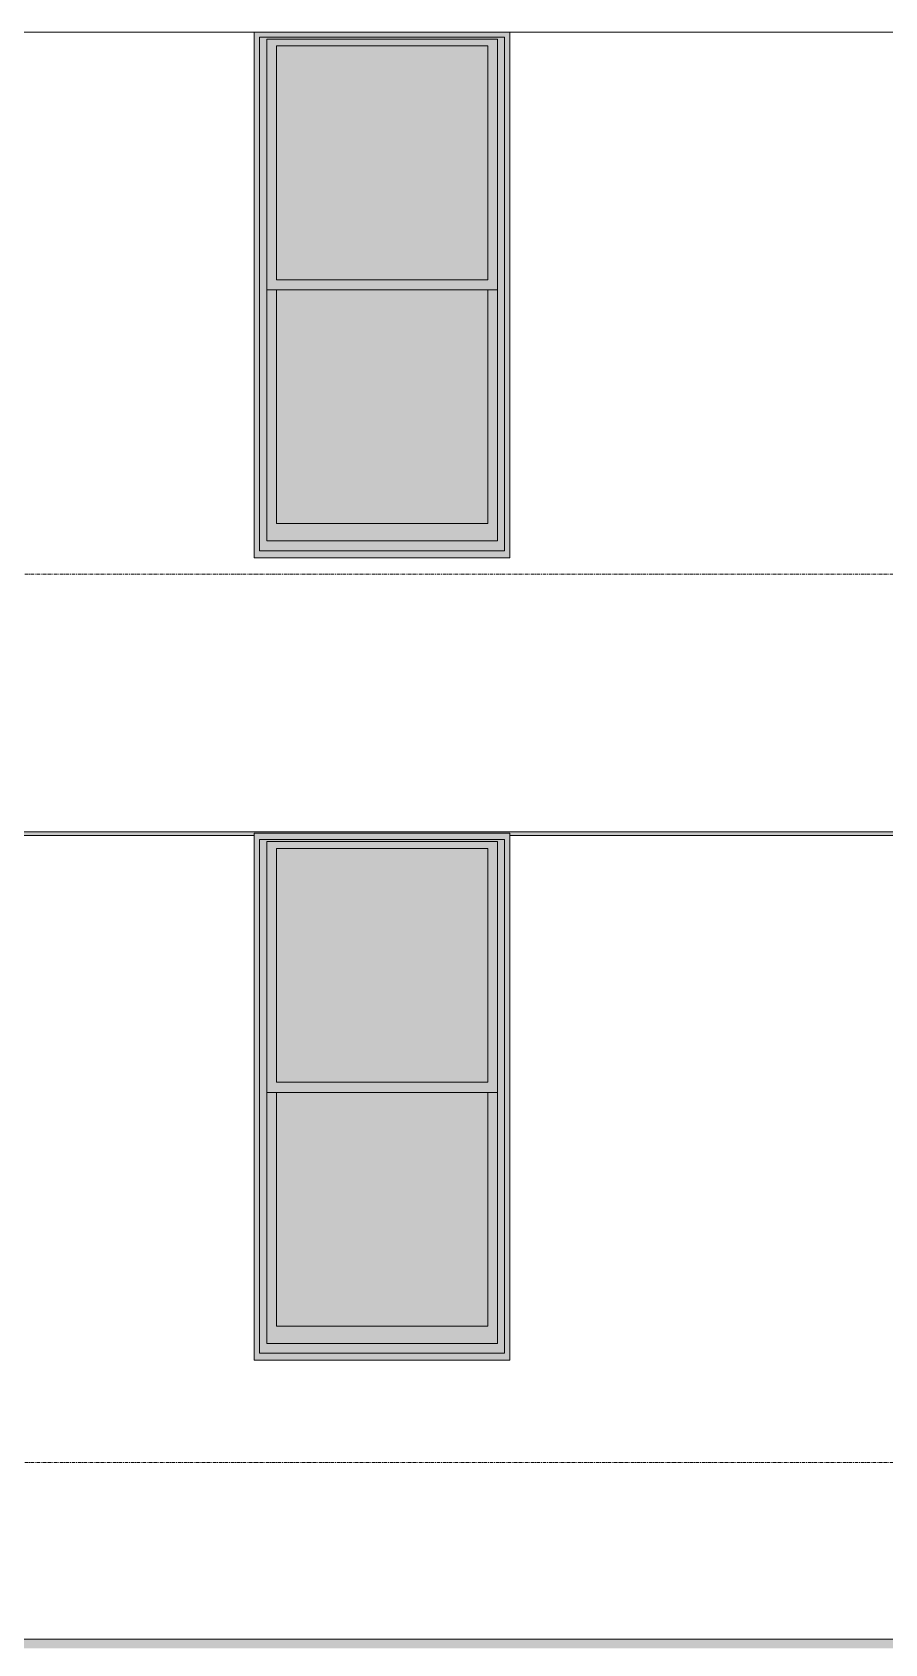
# Model space of a CAD drawing. Header units: inches. Extents: x -4178 to 1394, y -264 to 627.
# Drawn here: x -3438.7 to -3312, y 109.1 to 348.5 of the extents above; entities that cross this region are included whole.
import ezdxf

# ---------------------------------------------------------------- set-up
doc = ezdxf.new("R2010")
doc.units = ezdxf.units.IN
doc.header["$MEASUREMENT"] = 0
doc.linetypes.add('Grid Line 1_2_', pattern=[0.875, 0.5, -0.125, 0.125, -0.125])
for name, color, linetype, lineweight in [('0-1', 7, 'Continuous', 5), ('A-CLNG-1', 13, 'Continuous', 5), ('A-FLOR-LEVL-1', 51, 'Grid Line 1_2_', 9), ('A-GLAZ-1', 151, 'Continuous', 9), ('A-WALL-3', 113, 'Continuous', 9)]:
    doc.layers.add(name, color=color, linetype=linetype, lineweight=lineweight)

# ---------------------------------------------------------------- blocks, each defined once
blk = doc.blocks.new('CTR - 1st Phase -Stairs _ Elevators_rvt-1-BUILDING ELEVATION - WEST')
at = {"layer": 'A-FLOR-LEVL-1'}
for p, q in [((-4168.71, 268), (-1830.2, 268)), ((-4168.71, 136), (-1830.2, 136))]:
    blk.add_line(p, q, dxfattribs=at)
blk = doc.blocks.new('Basic Wall _ EXT - FIBER CEMENT - LARGE - ___-2505169-BUILDING ELEVATION - WEST')
at = {"layer": 'A-WALL-3'}
h = blk.add_hatch(color=256, dxfattribs=at)
h.paths.add_polyline_path([(-2637, 229.15), (-2636.92, 229.15), (-2636.95, 229.73), (-3180.87, 229.72), (-3180.87, 229.15), (-3060.14, 229.15), (-3060.14, 229.5), (-3022.11, 229.5), (-3022.11, 229.15), (-3021.74, 229.15), (-3021.74, 229.5), (-2983.71, 229.5), (-2983.71, 229.15), (-2906.54, 229.15), (-2906.54, 229.5), (-2868.51, 229.5), (-2868.51, 229.15), (-2752.94, 229.15), (-2752.94, 229.5), (-2714.91, 229.5), (-2714.91, 229.15), (-2714.54, 229.15), (-2714.54, 229.5), (-2676.51, 229.5), (-2676.51, 229.15), (-2637.21, 229.15)], flags=0)
h.paths.add_polyline_path([(-3860.05, 229.15), (-3828.14, 229.15), (-3828.14, 229.5), (-3790.11, 229.5), (-3790.11, 229.15), (-3674.54, 229.15), (-3674.54, 229.5), (-3636.51, 229.5), (-3636.51, 229.15), (-3597.74, 229.15), (-3597.74, 229.5), (-3559.71, 229.5), (-3559.71, 229.15), (-3405.74, 229.15), (-3405.74, 229.5), (-3367.71, 229.5), (-3367.71, 229.15), (-3290.54, 229.15), (-3290.54, 229.5), (-3285.36, 229.5), (-3285.36, 229.73), (-3861.05, 229.73), (-3861.05, 229.15), (-3860.06, 229.15)], flags=0)
h.paths.add_polyline_path([(-3252.51, 229.15), (-3181.87, 229.15), (-3181.87, 229.73), (-3284.36, 229.73), (-3284.35, 229.5), (-3252.51, 229.5)], flags=0)
for p, q in [((-3285.36, 229.73), (-3861.05, 229.73)), ((-3559.72, 229.15), (-3405.73, 229.15)), ((-3367.72, 229.15), (-3290.53, 229.15))]:
    blk.add_line(p, q, dxfattribs=at)
blk = doc.blocks.new('Basic Wall _ EXT - FIBER CEMENT - LARGE - ___-2162463-BUILDING ELEVATION - WEST')
at = {"layer": 'A-WALL-3'}
blk.add_line((-3602.69, 348.51), (-3054.39, 348.51), dxfattribs=at)
blk = doc.blocks.new('Window-Double_Hung-Andersen-400_Series-Tilt_Wash - 3nd Floor-V4-BUILDING ELEVATION - WEST')
at = {"layer": 'A-GLAZ-1'}
h = blk.add_hatch(color=256, dxfattribs=at)
h.paths.add_polyline_path([(-3403.86, 270.44), (-3367.71, 270.44), (-3367.72, 348.51), (-3405.74, 348.51), (-3405.74, 270.44), (-3405.05, 270.44)], flags=0)
h.paths.add_polyline_path([(-3369.59, 272.94), (-3403.86, 272.94), (-3403.86, 347.5), (-3369.59, 347.5), (-3369.59, 273.44)], flags=0)
h = blk.add_hatch(color=256, dxfattribs=at)
h.paths.add_polyline_path([(-3369.59, 310.25), (-3369.59, 347.5), (-3403.86, 347.49), (-3403.86, 310.25), (-3371.02, 310.25)], flags=0)
h.paths.add_polyline_path([(-3402.42, 311.75), (-3402.42, 346.5), (-3371.02, 346.5), (-3371.02, 311.75), (-3401.66, 311.75)], flags=0)
for points in [[(-3401.66, 311.75), (-3371.02, 311.75), (-3371.02, 346.5), (-3402.42, 346.5), (-3402.42, 311.75)], [(-3369.59, 272.94), (-3369.59, 310.25), (-3371.02, 310.25), (-3371.02, 275.5), (-3402.42, 275.5), (-3402.42, 310.25), (-3403.86, 310.25), (-3403.86, 272.94), (-3371.02, 272.94)], [(-3371.02, 275.5), (-3371.02, 310.25), (-3402.42, 310.25), (-3402.42, 275.5), (-3384.9, 275.5)]]:
    blk.add_hatch(color=256, dxfattribs=at).paths.add_polyline_path(points, flags=0)
for p, q in [((-3405.74, 348.52), (-3405.74, 270.44)), ((-3405.74, 270.44), (-3405.74, 348.52)), ((-3404.92, 347.81), (-3404.92, 271.47)), ((-3404.92, 347.81), (-3368.52, 347.81)), ((-3403.86, 272.94), (-3403.86, 347.5)), ((-3403.86, 347.5), (-3369.59, 347.5)), ((-3369.59, 347.5), (-3369.59, 272.94)), ((-3368.52, 347.81), (-3368.52, 271.47)), ((-3367.71, 270.44), (-3367.71, 348.52)), ((-3367.71, 270.44), (-3367.71, 348.52)), ((-3402.42, 311.75), (-3402.42, 346.5)), ((-3402.42, 346.5), (-3371.02, 346.5)), ((-3371.02, 346.5), (-3371.02, 311.75)), ((-3371.02, 311.75), (-3402.42, 311.75)), ((-3403.86, 310.25), (-3369.59, 310.25)), ((-3402.42, 275.5), (-3402.42, 310.25)), ((-3371.02, 310.25), (-3371.02, 275.5)), ((-3371.02, 275.5), (-3402.42, 275.5)), ((-3368.52, 271.47), (-3404.92, 271.47)), ((-3369.59, 272.94), (-3403.86, 272.94)), ((-3405.74, 270.44), (-3367.71, 270.44)), ((-3405.74, 270.44), (-3367.71, 270.44))]:
    blk.add_line(p, q, dxfattribs=at)
blk = doc.blocks.new('Window-Double_Hung-Andersen-400_Series-Tilt_Wash - 2nd Floor-2637013-BUILDING ELEVATION - WEST')
at = {"layer": 'A-GLAZ-1'}
h = blk.add_hatch(color=256, dxfattribs=at)
h.paths.add_polyline_path([(-2443.49, 151.19), (-2407.34, 151.19), (-2407.34, 229.5), (-2445.36, 229.5), (-2445.36, 151.19), (-2444.55, 151.19)], flags=0)
h.paths.add_polyline_path([(-2436.03, 153.69), (-2443.49, 153.69), (-2443.49, 228.25), (-2409.21, 228.25), (-2409.21, 153.69), (-2429.67, 153.69)], flags=0)
h = blk.add_hatch(color=256, dxfattribs=at)
h.paths.add_polyline_path([(-2443.49, 191), (-2409.21, 191.02), (-2409.21, 228.25), (-2443.49, 228.24), (-2443.49, 191.19)], flags=0)
h.paths.add_polyline_path([(-2429.67, 192.5), (-2442.05, 192.5), (-2442.05, 227.25), (-2410.65, 227.25), (-2410.65, 192.5)], flags=0)
for points in [[(-2410.65, 192.5), (-2410.65, 227.25), (-2442.05, 227.25), (-2442.05, 192.5), (-2429.67, 192.5)], [(-2429.67, 153.69), (-2409.21, 153.69), (-2409.21, 191), (-2410.65, 191), (-2410.65, 156.25), (-2442.05, 156.25), (-2442.05, 191), (-2443.49, 191), (-2443.49, 153.69), (-2436.03, 153.69)], [(-2412.91, 156.25), (-2410.65, 156.25), (-2410.65, 191), (-2442.05, 191), (-2442.05, 156.25), (-2429.67, 156.25)]]:
    blk.add_hatch(color=256, dxfattribs=at).paths.add_polyline_path(points, flags=0)
for p, q in [((-2407.34, 229.5), (-2445.36, 229.5)), ((-2445.36, 229.5), (-2445.36, 151.19)), ((-2445.36, 151.19), (-2445.36, 229.5)), ((-2407.34, 229.5), (-2445.36, 229.5)), ((-2444.55, 228.56), (-2444.55, 152.22)), ((-2444.55, 228.56), (-2408.15, 228.56)), ((-2443.49, 153.69), (-2443.49, 228.25)), ((-2443.49, 228.25), (-2409.21, 228.25)), ((-2409.21, 228.25), (-2409.21, 153.69)), ((-2408.15, 228.56), (-2408.15, 152.22)), ((-2407.34, 151.19), (-2407.34, 229.5)), ((-2407.34, 151.19), (-2407.34, 229.5)), ((-2442.05, 192.5), (-2442.05, 227.25)), ((-2442.05, 227.25), (-2410.65, 227.25)), ((-2410.65, 227.25), (-2410.65, 192.5)), ((-2410.65, 192.5), (-2442.05, 192.5)), ((-2443.49, 191), (-2409.21, 191)), ((-2442.05, 156.25), (-2442.05, 191)), ((-2410.65, 191), (-2410.65, 156.25)), ((-2410.65, 156.25), (-2442.05, 156.25)), ((-2409.21, 153.69), (-2443.49, 153.69)), ((-2445.36, 151.19), (-2407.34, 151.19)), ((-2445.36, 151.19), (-2407.34, 151.19)), ((-2408.15, 152.22), (-2444.55, 152.22))]:
    blk.add_line(p, q, dxfattribs=at)

msp = doc.modelspace()

# ---------------------------------------------------------------- hatches: boundary and pattern name
at = {"layer": 'A-CLNG-1'}
msp.add_hatch(color=256, dxfattribs=at).paths.add_polyline_path([(-2645.549, 108.375), (-2637.674, 108.375), (-2637.674, 109.75), (-3860.474, 109.75), (-3860.474, 108.375), (-2654.177, 108.375)], flags=0)

# ---------------------------------------------------------------- linework, layer by layer
at = {"layer": 'A-WALL-3'}
msp.add_line((-3482.912, 109.75), (-3175.335, 109.75), dxfattribs=at)

# ---------------------------------------------------------------- block references
at = {"layer": '0-1'}
msp.add_blockref('CTR - 1st Phase -Stairs _ Elevators_rvt-1-BUILDING ELEVATION - WEST', (0, 0), dxfattribs=at)
at = {"layer": 'A-GLAZ-1'}
for name, p in [('Window-Double_Hung-Andersen-400_Series-Tilt_Wash - 3nd Floor-V4-BUILDING ELEVATION - WEST', (0, 0)), ('Window-Double_Hung-Andersen-400_Series-Tilt_Wash - 2nd Floor-2637013-BUILDING ELEVATION - WEST', (-960.375, 0))]:
    msp.add_blockref(name, p, dxfattribs=at)
at = {"layer": 'A-WALL-3'}
for name in ['Basic Wall _ EXT - FIBER CEMENT - LARGE - ___-2162463-BUILDING ELEVATION - WEST', 'Basic Wall _ EXT - FIBER CEMENT - LARGE - ___-2505169-BUILDING ELEVATION - WEST']:
    msp.add_blockref(name, (0, 0), dxfattribs=at)

doc.saveas('drawing.dxf')
